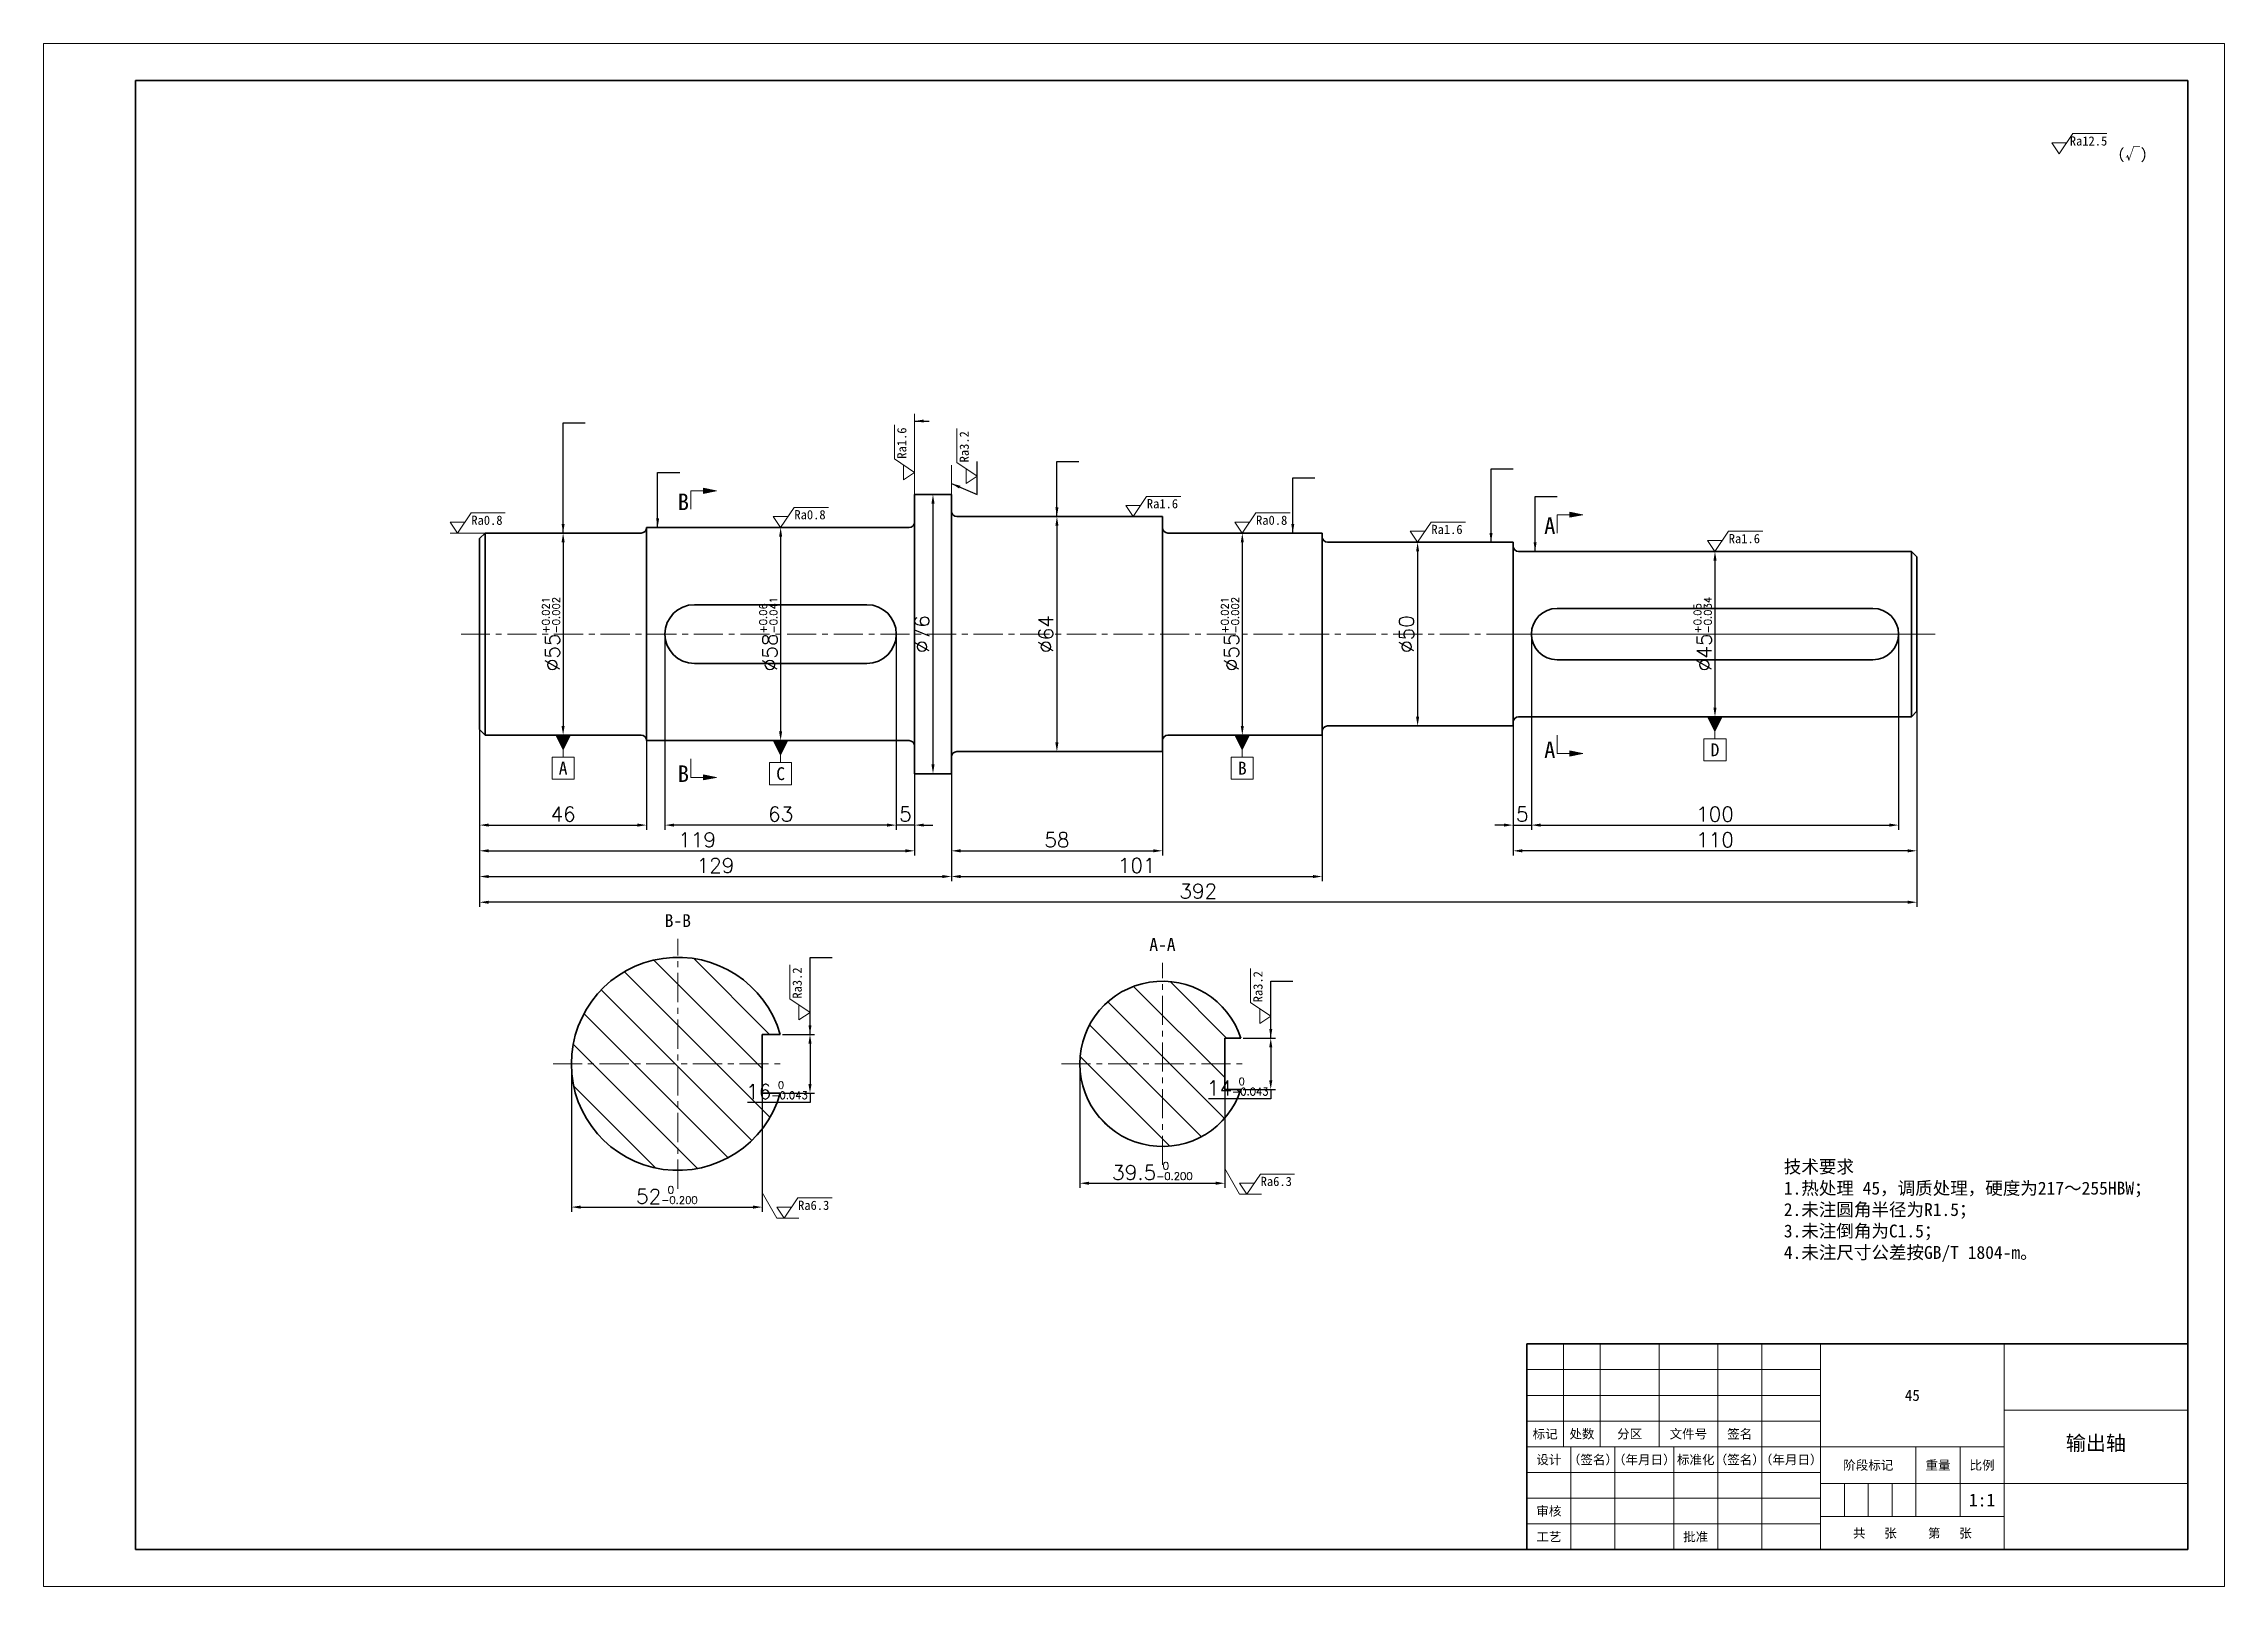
# Model space of a CAD drawing. Header units: millimetres. Extents: x 0 to 594, y 0 to 420.
import ezdxf
from ezdxf.enums import TextEntityAlignment as Align

# ---------------------------------------------------------------- set-up
doc = ezdxf.new("R2010")
doc.units = ezdxf.units.MM
doc.header["$LTSCALE"] = 0.25
doc.linetypes.add('CENTER', pattern=[50.8, 31.75, -6.35, 6.35, -6.35])
for name, color, linetype, lineweight in [('中心线', 1, 'CENTER', 15), ('剖面线', 3, 'Continuous', 15), ('尺寸', 7, 'Continuous', 15), ('文字', 7, 'Continuous', 15), ('标注', 7, 'Continuous', 15), ('粗实线', 7, 'Continuous', 30), ('细实线', 7, 'Continuous', 15)]:
    doc.layers.add(name, color=color, linetype=linetype, lineweight=lineweight)
doc.styles.add('Songti', font='')
doc.styles.add('txt', font='txt.shx')
doc.styles.get('Songti').set_extended_font_data('SimSun')
doc.dimstyles.new('txt', dxfattribs={"dimtxt": 4, "dimasz": 2.5, "dimexe": 1.25, "dimexo": 0.625, "dimgap": 1, "dimtad": 1, "dimtoh": 1, "dimdec": 0, "dimdsep": 46, "dimtxsty": 'txt', "dimcen": 2.5, "dimadec": 0, "dimazin": 0, "dimtfac": 1, "dimtdec": 3, "dimtmove": 0, "dimatfit": 3, "dimfxl": 1, "dimarcsym": 0})

# ---------------------------------------------------------------- blocks, each defined once
blk = doc.blocks.new('*D281')
at = {"layer": 'Defpoints', "color": 0, "transparency": 16777216}
for p in [(455.25, 281.75), (455.25, 236.75), (455.25, 236.75)]:
    blk.add_point(p, dxfattribs=at)
at = {"layer": '尺寸', "color": 0, "lineweight": -2, "transparency": 16777216}
for p, q in [((454.62, 281.75), (454, 281.75)), ((455.25, 279.25), (455.25, 239.25)), ((454.62, 236.75), (454, 236.75))]:
    blk.add_line(p, q, dxfattribs=at)
at = {"layer": '尺寸', "color": 0, "transparency": 16777216}
for points in [[(454.83, 279.25), (455.67, 279.25), (455.25, 281.75)], [(454.83, 239.25), (455.67, 239.25), (455.25, 236.75)]]:
    blk.add_solid(points, dxfattribs=at)
at = {"layer": '尺寸', "color": 0, "transparency": 16777216, "insert": (451.92, 259.25), "char_height": 4, "attachment_point": 5, "rotation": 90, "style": 'txt'}
blk.add_mtext('%%c45{\\H2.000000;\\S+0.05^ -0.034;}', dxfattribs=at)
blk = doc.blocks.new('*D282')
at = {"layer": 'Defpoints', "color": 0, "transparency": 16777216}
for p in [(374.25, 284.25), (374.25, 234.25), (374.25, 234.25)]:
    blk.add_point(p, dxfattribs=at)
at = {"layer": '尺寸', "color": 0, "lineweight": -2, "transparency": 16777216}
for p, q in [((373.62, 284.25), (373, 284.25)), ((374.25, 281.75), (374.25, 236.75)), ((373.62, 234.25), (373, 234.25))]:
    blk.add_line(p, q, dxfattribs=at)
at = {"layer": '尺寸', "color": 0, "transparency": 16777216}
for points in [[(373.83, 281.75), (374.67, 281.75), (374.25, 284.25)], [(373.83, 236.75), (374.67, 236.75), (374.25, 234.25)]]:
    blk.add_solid(points, dxfattribs=at)
at = {"layer": '尺寸', "color": 0, "transparency": 16777216, "insert": (371.25, 259.25), "char_height": 4, "attachment_point": 5, "rotation": 90, "style": 'txt'}
blk.add_mtext('%%c50', dxfattribs=at)
blk = doc.blocks.new('*D283')
at = {"layer": 'Defpoints', "color": 0, "transparency": 16777216}
for p in [(326.5, 286.75), (326.5, 231.75), (326.5, 231.75)]:
    blk.add_point(p, dxfattribs=at)
at = {"layer": '尺寸', "color": 0, "lineweight": -2, "transparency": 16777216}
for p, q in [((325.88, 286.75), (325.25, 286.75)), ((326.5, 284.25), (326.5, 234.25)), ((325.88, 231.75), (325.25, 231.75))]:
    blk.add_line(p, q, dxfattribs=at)
at = {"layer": '尺寸', "color": 0, "transparency": 16777216}
for points in [[(326.08, 284.25), (326.92, 284.25), (326.5, 286.75)], [(326.08, 234.25), (326.92, 234.25), (326.5, 231.75)]]:
    blk.add_solid(points, dxfattribs=at)
at = {"layer": '尺寸', "color": 0, "transparency": 16777216, "insert": (323.17, 259.25), "char_height": 4, "attachment_point": 5, "rotation": 90, "style": 'txt'}
blk.add_mtext('%%c55{\\H2.000000;\\S+0.021^ -0.002;}', dxfattribs=at)
blk = doc.blocks.new('*D284')
at = {"layer": 'Defpoints', "color": 0, "transparency": 16777216}
for p in [(276, 291.25), (276, 227.25), (276, 227.25)]:
    blk.add_point(p, dxfattribs=at)
at = {"layer": '尺寸', "color": 0, "lineweight": -2, "transparency": 16777216}
for p, q in [((275.38, 291.25), (274.75, 291.25)), ((276, 288.75), (276, 229.75)), ((275.38, 227.25), (274.75, 227.25))]:
    blk.add_line(p, q, dxfattribs=at)
at = {"layer": '尺寸', "color": 0, "transparency": 16777216}
for points in [[(275.58, 288.75), (276.42, 288.75), (276, 291.25)], [(275.58, 229.75), (276.42, 229.75), (276, 227.25)]]:
    blk.add_solid(points, dxfattribs=at)
at = {"layer": '尺寸', "color": 0, "transparency": 16777216, "insert": (273, 259.25), "char_height": 4, "attachment_point": 5, "rotation": 90, "style": 'txt'}
blk.add_mtext('%%c64', dxfattribs=at)
blk = doc.blocks.new('*D285')
at = {"layer": 'Defpoints', "color": 0, "transparency": 16777216}
for p in [(242.25, 297.25), (242.25, 221.25), (242.25, 221.25)]:
    blk.add_point(p, dxfattribs=at)
at = {"layer": '尺寸', "color": 0, "lineweight": -2, "transparency": 16777216}
for p, q in [((241.62, 297.25), (241, 297.25)), ((242.25, 294.75), (242.25, 223.75)), ((241.62, 221.25), (241, 221.25))]:
    blk.add_line(p, q, dxfattribs=at)
at = {"layer": '尺寸', "color": 0, "transparency": 16777216}
for points in [[(241.83, 294.75), (242.67, 294.75), (242.25, 297.25)], [(241.83, 223.75), (242.67, 223.75), (242.25, 221.25)]]:
    blk.add_solid(points, dxfattribs=at)
at = {"layer": '尺寸', "color": 0, "transparency": 16777216, "insert": (239.25, 259.25), "char_height": 4, "attachment_point": 5, "rotation": 90, "style": 'txt'}
blk.add_mtext('%%c76', dxfattribs=at)
blk = doc.blocks.new('*D286')
at = {"layer": 'Defpoints', "color": 0, "transparency": 16777216}
for p in [(200.75, 288.25), (200.75, 230.25), (200.75, 230.25)]:
    blk.add_point(p, dxfattribs=at)
at = {"layer": '尺寸', "color": 0, "lineweight": -2, "transparency": 16777216}
for p, q in [((200.12, 288.25), (199.5, 288.25)), ((200.75, 285.75), (200.75, 232.75)), ((200.12, 230.25), (199.5, 230.25))]:
    blk.add_line(p, q, dxfattribs=at)
at = {"layer": '尺寸', "color": 0, "transparency": 16777216}
for points in [[(200.33, 285.75), (201.17, 285.75), (200.75, 288.25)], [(200.33, 232.75), (201.17, 232.75), (200.75, 230.25)]]:
    blk.add_solid(points, dxfattribs=at)
at = {"layer": '尺寸', "color": 0, "transparency": 16777216, "insert": (197.42, 259.25), "char_height": 4, "attachment_point": 5, "rotation": 90, "style": 'txt'}
blk.add_mtext('%%c58{\\H2.000000;\\S+0.06^ -0.041;}', dxfattribs=at)
blk = doc.blocks.new('*D287')
at = {"layer": 'Defpoints', "color": 0, "transparency": 16777216}
for p in [(141.5, 286.75), (141.5, 231.75), (141.5, 231.75)]:
    blk.add_point(p, dxfattribs=at)
at = {"layer": '尺寸', "color": 0, "lineweight": -2, "transparency": 16777216}
for p, q in [((140.88, 286.75), (140.25, 286.75)), ((141.5, 284.25), (141.5, 234.25)), ((140.88, 231.75), (140.25, 231.75))]:
    blk.add_line(p, q, dxfattribs=at)
at = {"layer": '尺寸', "color": 0, "transparency": 16777216}
for points in [[(141.08, 284.25), (141.92, 284.25), (141.5, 286.75)], [(141.08, 234.25), (141.92, 234.25), (141.5, 231.75)]]:
    blk.add_solid(points, dxfattribs=at)
at = {"layer": '尺寸', "color": 0, "transparency": 16777216, "insert": (138.17, 259.25), "char_height": 4, "attachment_point": 5, "rotation": 90, "style": 'txt'}
blk.add_mtext('%%c55{\\H2.000000;\\S+0.021^ -0.002;}', dxfattribs=at)
blk = doc.blocks.new('*D288')
at = {"layer": 'Defpoints', "color": 0, "transparency": 16777216}
for p in [(400.25, 259.25), (510.25, 259.25), (400.25, 200.25)]:
    blk.add_point(p, dxfattribs=at)
at = {"layer": '尺寸', "color": 0, "lineweight": -2, "transparency": 16777216}
for p, q in [((400.25, 258.62), (400.25, 199)), ((510.25, 258.62), (510.25, 199)), ((507.75, 200.25), (402.75, 200.25))]:
    blk.add_line(p, q, dxfattribs=at)
at = {"layer": '尺寸', "color": 0, "transparency": 16777216}
for points in [[(402.75, 200.67), (402.75, 199.83), (400.25, 200.25)], [(507.75, 200.67), (507.75, 199.83), (510.25, 200.25)]]:
    blk.add_solid(points, dxfattribs=at)
at = {"layer": '尺寸', "color": 0, "transparency": 16777216, "insert": (455.25, 203.25), "char_height": 4, "attachment_point": 5, "style": 'txt'}
blk.add_mtext('110', dxfattribs=at)
blk = doc.blocks.new('*D289')
at = {"layer": 'Defpoints', "color": 0, "transparency": 16777216}
for p in [(118.75, 259.25), (164.25, 259.25), (164.25, 207.25)]:
    blk.add_point(p, dxfattribs=at)
at = {"layer": '尺寸', "color": 0, "lineweight": -2, "transparency": 16777216}
for p, q in [((118.75, 258.62), (118.75, 206)), ((164.25, 258.62), (164.25, 206)), ((121.25, 207.25), (161.75, 207.25))]:
    blk.add_line(p, q, dxfattribs=at)
at = {"layer": '尺寸', "color": 0, "transparency": 16777216}
for points in [[(121.25, 207.67), (121.25, 206.83), (118.75, 207.25)], [(161.75, 207.67), (161.75, 206.83), (164.25, 207.25)]]:
    blk.add_solid(points, dxfattribs=at)
at = {"layer": '尺寸', "color": 0, "transparency": 16777216, "insert": (141.5, 210.25), "char_height": 4, "attachment_point": 5, "style": 'txt'}
blk.add_mtext('46', dxfattribs=at)
blk = doc.blocks.new('*D290')
at = {"layer": 'Defpoints', "color": 0, "transparency": 16777216}
for p in [(118.75, 259.25), (237.25, 259.25), (237.25, 200.25)]:
    blk.add_point(p, dxfattribs=at)
at = {"layer": '尺寸', "color": 0, "lineweight": -2, "transparency": 16777216}
for p, q in [((118.75, 258.62), (118.75, 199)), ((237.25, 258.62), (237.25, 199)), ((121.25, 200.25), (234.75, 200.25))]:
    blk.add_line(p, q, dxfattribs=at)
at = {"layer": '尺寸', "color": 0, "transparency": 16777216}
for points in [[(121.25, 200.67), (121.25, 199.83), (118.75, 200.25)], [(234.75, 200.67), (234.75, 199.83), (237.25, 200.25)]]:
    blk.add_solid(points, dxfattribs=at)
at = {"layer": '尺寸', "color": 0, "transparency": 16777216, "insert": (178, 203.25), "char_height": 4, "attachment_point": 5, "style": 'txt'}
blk.add_mtext('119', dxfattribs=at)
blk = doc.blocks.new('*D291')
at = {"layer": 'Defpoints', "color": 0, "transparency": 16777216}
for p in [(118.75, 259.25), (247.25, 259.25), (247.25, 193.25)]:
    blk.add_point(p, dxfattribs=at)
at = {"layer": '尺寸', "color": 0, "lineweight": -2, "transparency": 16777216}
for p, q in [((118.75, 258.62), (118.75, 192)), ((247.25, 258.62), (247.25, 192)), ((121.25, 193.25), (244.75, 193.25))]:
    blk.add_line(p, q, dxfattribs=at)
at = {"layer": '尺寸', "color": 0, "transparency": 16777216}
for points in [[(121.25, 193.67), (121.25, 192.83), (118.75, 193.25)], [(244.75, 193.67), (244.75, 192.83), (247.25, 193.25)]]:
    blk.add_solid(points, dxfattribs=at)
at = {"layer": '尺寸', "color": 0, "transparency": 16777216, "insert": (183, 196.25), "char_height": 4, "attachment_point": 5, "style": 'txt'}
blk.add_mtext('129', dxfattribs=at)
blk = doc.blocks.new('*D292')
at = {"layer": 'Defpoints', "color": 0, "transparency": 16777216}
for p in [(247.25, 259.25), (348.25, 259.25), (348.25, 193.25)]:
    blk.add_point(p, dxfattribs=at)
at = {"layer": '尺寸', "color": 0, "lineweight": -2, "transparency": 16777216}
for p, q in [((247.25, 258.62), (247.25, 192)), ((348.25, 258.62), (348.25, 192)), ((249.75, 193.25), (345.75, 193.25))]:
    blk.add_line(p, q, dxfattribs=at)
at = {"layer": '尺寸', "color": 0, "transparency": 16777216}
for points in [[(249.75, 193.67), (249.75, 192.83), (247.25, 193.25)], [(345.75, 193.67), (345.75, 192.83), (348.25, 193.25)]]:
    blk.add_solid(points, dxfattribs=at)
at = {"layer": '尺寸', "color": 0, "transparency": 16777216, "insert": (297.75, 196.25), "char_height": 4, "attachment_point": 5, "style": 'txt'}
blk.add_mtext('101', dxfattribs=at)
blk = doc.blocks.new('*D293')
at = {"layer": 'Defpoints', "color": 0, "transparency": 16777216}
for p in [(247.25, 259.25), (304.75, 259.25), (304.75, 200.25)]:
    blk.add_point(p, dxfattribs=at)
at = {"layer": '尺寸', "color": 0, "lineweight": -2, "transparency": 16777216}
for p, q in [((247.25, 258.62), (247.25, 199)), ((304.75, 258.62), (304.75, 199)), ((249.75, 200.25), (302.25, 200.25))]:
    blk.add_line(p, q, dxfattribs=at)
at = {"layer": '尺寸', "color": 0, "transparency": 16777216}
for points in [[(249.75, 200.67), (249.75, 199.83), (247.25, 200.25)], [(302.25, 200.67), (302.25, 199.83), (304.75, 200.25)]]:
    blk.add_solid(points, dxfattribs=at)
at = {"layer": '尺寸', "color": 0, "transparency": 16777216, "insert": (276, 203.25), "char_height": 4, "attachment_point": 5, "style": 'txt'}
blk.add_mtext('58', dxfattribs=at)
blk = doc.blocks.new('*D294')
at = {"layer": 'Defpoints', "color": 0, "transparency": 16777216}
for p in [(118.75, 259.25), (510.25, 259.25), (118.75, 186.25)]:
    blk.add_point(p, dxfattribs=at)
at = {"layer": '尺寸', "color": 0, "lineweight": -2, "transparency": 16777216}
for p, q in [((118.75, 258.62), (118.75, 185)), ((510.25, 258.62), (510.25, 185)), ((507.75, 186.25), (121.25, 186.25))]:
    blk.add_line(p, q, dxfattribs=at)
at = {"layer": '尺寸', "color": 0, "transparency": 16777216}
for points in [[(121.25, 186.67), (121.25, 185.83), (118.75, 186.25)], [(507.75, 186.67), (507.75, 185.83), (510.25, 186.25)]]:
    blk.add_solid(points, dxfattribs=at)
at = {"layer": '尺寸', "color": 0, "transparency": 16777216, "insert": (314.5, 189.25), "char_height": 4, "attachment_point": 5, "style": 'txt'}
blk.add_mtext('392', dxfattribs=at)
blk = doc.blocks.new('*D295')
at = {"layer": 'Defpoints', "color": 0, "transparency": 16777216}
for p in [(400.25, 259.25), (405.25, 259.25), (405.25, 207.25)]:
    blk.add_point(p, dxfattribs=at)
at = {"layer": '尺寸', "color": 0, "lineweight": -2, "transparency": 16777216}
for p, q in [((400.25, 258.62), (400.25, 206)), ((405.25, 258.62), (405.25, 206)), ((397.75, 207.25), (395.25, 207.25)), ((400.25, 207.25), (405.25, 207.25)), ((407.75, 207.25), (410.25, 207.25))]:
    blk.add_line(p, q, dxfattribs=at)
at = {"layer": '尺寸', "color": 0, "transparency": 16777216}
for points in [[(397.75, 207.67), (397.75, 206.83), (400.25, 207.25)], [(407.75, 207.67), (407.75, 206.83), (405.25, 207.25)]]:
    blk.add_solid(points, dxfattribs=at)
at = {"layer": '尺寸', "color": 0, "transparency": 16777216, "insert": (402.75, 210.25), "char_height": 4, "attachment_point": 5, "style": 'txt'}
blk.add_mtext('5', dxfattribs=at)
blk = doc.blocks.new('*D296')
at = {"layer": 'Defpoints', "color": 0, "transparency": 16777216}
for p in [(232.25, 259.25), (237.25, 259.25), (232.25, 207.25)]:
    blk.add_point(p, dxfattribs=at)
at = {"layer": '尺寸', "color": 0, "lineweight": -2, "transparency": 16777216}
for p, q in [((232.25, 258.62), (232.25, 206)), ((237.25, 258.62), (237.25, 206)), ((229.75, 207.25), (227.25, 207.25)), ((237.25, 207.25), (232.25, 207.25)), ((239.75, 207.25), (242.25, 207.25))]:
    blk.add_line(p, q, dxfattribs=at)
at = {"layer": '尺寸', "color": 0, "transparency": 16777216}
for points in [[(229.75, 207.67), (229.75, 206.83), (232.25, 207.25)], [(239.75, 207.67), (239.75, 206.83), (237.25, 207.25)]]:
    blk.add_solid(points, dxfattribs=at)
at = {"layer": '尺寸', "color": 0, "transparency": 16777216, "insert": (234.75, 210.25), "char_height": 4, "attachment_point": 5, "style": 'txt'}
blk.add_mtext('5', dxfattribs=at)
blk = doc.blocks.new('*D297')
at = {"layer": 'Defpoints', "color": 0, "transparency": 16777216}
for p in [(169.25, 259.25), (232.25, 259.25), (169.25, 207.25)]:
    blk.add_point(p, dxfattribs=at)
at = {"layer": '尺寸', "color": 0, "lineweight": -2, "transparency": 16777216}
for p, q in [((169.25, 258.62), (169.25, 206)), ((232.25, 258.62), (232.25, 206)), ((229.75, 207.25), (171.75, 207.25))]:
    blk.add_line(p, q, dxfattribs=at)
at = {"layer": '尺寸', "color": 0, "transparency": 16777216}
for points in [[(171.75, 207.67), (171.75, 206.83), (169.25, 207.25)], [(229.75, 207.67), (229.75, 206.83), (232.25, 207.25)]]:
    blk.add_solid(points, dxfattribs=at)
at = {"layer": '尺寸', "color": 0, "transparency": 16777216, "insert": (200.75, 210.25), "char_height": 4, "attachment_point": 5, "style": 'txt'}
blk.add_mtext('63', dxfattribs=at)
blk = doc.blocks.new('*D298')
at = {"layer": 'Defpoints', "color": 0, "transparency": 16777216}
for p in [(405.25, 259.25), (505.25, 259.25), (505.25, 207.25)]:
    blk.add_point(p, dxfattribs=at)
at = {"layer": '尺寸', "color": 0, "lineweight": -2, "transparency": 16777216}
for p, q in [((405.25, 258.62), (405.25, 206)), ((505.25, 258.62), (505.25, 206)), ((407.75, 207.25), (502.75, 207.25))]:
    blk.add_line(p, q, dxfattribs=at)
at = {"layer": '尺寸', "color": 0, "transparency": 16777216}
for points in [[(407.75, 207.67), (407.75, 206.83), (405.25, 207.25)], [(502.75, 207.67), (502.75, 206.83), (505.25, 207.25)]]:
    blk.add_solid(points, dxfattribs=at)
at = {"layer": '尺寸', "color": 0, "transparency": 16777216, "insert": (455.25, 210.25), "char_height": 4, "attachment_point": 5, "style": 'txt'}
blk.add_mtext('100', dxfattribs=at)
blk = doc.blocks.new('*D299')
at = {"layer": 'Defpoints', "color": 0, "transparency": 16777216}
for p in [(326.13, 149.25), (326.13, 135.25), (334.25, 135.25)]:
    blk.add_point(p, dxfattribs=at)
at = {"layer": '尺寸', "color": 0, "lineweight": -2, "transparency": 16777216}
for p, q in [((326.76, 149.25), (335.5, 149.25)), ((334.25, 146.75), (334.25, 137.75)), ((334.25, 132.75), (317.25, 132.75)), ((326.76, 135.25), (335.5, 135.25)), ((334.25, 135.25), (334.25, 132.75))]:
    blk.add_line(p, q, dxfattribs=at)
at = {"layer": '尺寸', "color": 0, "transparency": 16777216}
for points in [[(333.83, 146.75), (334.67, 146.75), (334.25, 149.25)], [(333.83, 137.75), (334.67, 137.75), (334.25, 135.25)]]:
    blk.add_solid(points, dxfattribs=at)
at = {"layer": '尺寸', "color": 0, "transparency": 16777216, "insert": (325.25, 136.08), "char_height": 4, "attachment_point": 5, "style": 'txt'}
blk.add_mtext('14{\\H2.000000;\\S 0^ -0.043;}', dxfattribs=at)
blk = doc.blocks.new('*D300')
at = {"layer": 'Defpoints', "color": 0, "transparency": 16777216}
for p in [(282.25, 142.25), (321.75, 142.25), (321.75, 109.75)]:
    blk.add_point(p, dxfattribs=at)
at = {"layer": '尺寸', "color": 0, "lineweight": -2, "transparency": 16777216}
for p, q in [((282.25, 141.62), (282.25, 108.5)), ((321.75, 141.62), (321.75, 108.5)), ((284.75, 109.75), (319.25, 109.75))]:
    blk.add_line(p, q, dxfattribs=at)
at = {"layer": '尺寸', "color": 0, "transparency": 16777216}
for points in [[(284.75, 110.17), (284.75, 109.33), (282.25, 109.75)], [(319.25, 110.17), (319.25, 109.33), (321.75, 109.75)]]:
    blk.add_solid(points, dxfattribs=at)
at = {"layer": '尺寸', "color": 0, "transparency": 16777216, "insert": (302, 113.08), "char_height": 4, "attachment_point": 5, "style": 'txt'}
blk.add_mtext('39.5{}{\\H0.5x;\\S 0^ -0.200;}', dxfattribs=at)
blk = doc.blocks.new('*D301')
at = {"layer": 'Defpoints', "color": 0, "transparency": 16777216}
for p in [(200.62, 150.25), (200.62, 134.25), (208.75, 134.25)]:
    blk.add_point(p, dxfattribs=at)
at = {"layer": '尺寸', "color": 0, "lineweight": -2, "transparency": 16777216}
for p, q in [((201.25, 150.25), (210, 150.25)), ((208.75, 147.75), (208.75, 136.75)), ((208.75, 131.75), (191.75, 131.75)), ((201.25, 134.25), (210, 134.25)), ((208.75, 134.25), (208.75, 131.75))]:
    blk.add_line(p, q, dxfattribs=at)
at = {"layer": '尺寸', "color": 0, "transparency": 16777216}
for points in [[(208.33, 147.75), (209.17, 147.75), (208.75, 150.25)], [(208.33, 136.75), (209.17, 136.75), (208.75, 134.25)]]:
    blk.add_solid(points, dxfattribs=at)
at = {"layer": '尺寸', "color": 0, "transparency": 16777216, "insert": (199.75, 135.08), "char_height": 4, "attachment_point": 5, "style": 'txt'}
blk.add_mtext('16{\\H2.000000;\\S 0^ -0.043;}', dxfattribs=at)
blk = doc.blocks.new('*D302')
at = {"layer": 'Defpoints', "color": 0, "transparency": 16777216}
for p in [(143.75, 142.25), (195.75, 142.25), (195.75, 103.25)]:
    blk.add_point(p, dxfattribs=at)
at = {"layer": '尺寸', "color": 0, "lineweight": -2, "transparency": 16777216}
for p, q in [((143.75, 141.62), (143.75, 102)), ((195.75, 141.62), (195.75, 102)), ((146.25, 103.25), (193.25, 103.25))]:
    blk.add_line(p, q, dxfattribs=at)
at = {"layer": '尺寸', "color": 0, "transparency": 16777216}
for points in [[(146.25, 103.67), (146.25, 102.83), (143.75, 103.25)], [(193.25, 103.67), (193.25, 102.83), (195.75, 103.25)]]:
    blk.add_solid(points, dxfattribs=at)
at = {"layer": '尺寸', "color": 0, "transparency": 16777216, "insert": (169.75, 106.58), "char_height": 4, "attachment_point": 5, "style": 'txt'}
blk.add_mtext('52{}{\\H0.5x;\\S 0^ -0.200;}', dxfattribs=at)

msp = doc.modelspace()

# ---------------------------------------------------------------- hatches: boundary and pattern name
at = {"layer": '剖面线'}
h = msp.add_hatch(dxfattribs=at)
h.set_pattern_fill('ANSI31', color=256, scale=2.5, angle=90, style=0)
edge = h.paths.add_edge_path(flags=16)
edge.add_arc((172.75, 142.25), 29, 16.01339, 343.98661)
edge.add_line((200.62, 134.25), (195.75, 134.25))
edge.add_line((195.75, 134.25), (195.75, 150.25))
edge.add_line((195.75, 150.25), (200.62, 150.25))
h = msp.add_hatch(dxfattribs=at)
h.set_pattern_fill('ANSI31', color=256, scale=2.5, angle=90, style=0)
edge = h.paths.add_edge_path(flags=16)
edge.add_arc((304.75, 142.25), 22.5, 18.1262, 341.8738)
edge.add_line((326.13, 135.25), (321.75, 135.25))
edge.add_line((321.75, 135.25), (321.75, 149.25))
edge.add_line((321.75, 149.25), (326.13, 149.25))
at = {"layer": '尺寸'}
for points in [[(179.75, 298.25), (179.75, 298.95), (183.25, 298.25), (179.75, 297.55)], [(415.75, 291.75), (415.75, 292.45), (419.25, 291.75), (415.75, 291.05)], [(415.75, 226.75), (415.75, 226.05), (419.25, 226.75), (415.75, 227.45)], [(179.75, 220.25), (179.75, 219.55), (183.25, 220.25), (179.75, 220.95)]]:
    msp.add_hatch(color=256, dxfattribs=at).paths.add_polyline_path(points, flags=16)
at = {"layer": '标注'}
for points in [[(139.5, 231.75), (143.5, 231.75), (141.5, 227.75)], [(324.5, 231.75), (328.5, 231.75), (326.5, 227.75)], [(453.25, 236.75), (457.25, 236.75), (455.25, 232.75)], [(198.75, 230.25), (202.75, 230.25), (200.75, 226.25)]]:
    msp.add_hatch(color=256, dxfattribs=at).paths.add_polyline_path(points, flags=16)

# ---------------------------------------------------------------- linework, layer by layer
at = {"layer": '中心线'}
for p, q in [((515.25, 259.25), (113.75, 259.25)), ((400.25, 259.25), (510.25, 259.25)), ((172.75, 108.25), (172.75, 176.25)), ((304.75, 114.75), (304.75, 169.75)), ((138.75, 142.25), (201.75, 142.25)), ((277.25, 142.25), (327.25, 142.25))]:
    msp.add_line(p, q, dxfattribs=at)
at = {"layer": '尺寸'}
for p, q in [((237.25, 291.25), (237.25, 319.25)), ((176.25, 293.25), (176.25, 298.25)), ((176.25, 298.25), (179.75, 298.25)), ((179.75, 298.25), (179.75, 298.95)), ((179.75, 298.95), (183.25, 298.25)), ((183.25, 298.25), (179.75, 297.55)), ((179.75, 297.55), (179.75, 298.25)), ((412.25, 286.75), (412.25, 291.75)), ((412.25, 291.75), (415.75, 291.75)), ((415.75, 291.75), (415.75, 292.45)), ((415.75, 292.45), (419.25, 291.75)), ((419.25, 291.75), (415.75, 291.05)), ((415.75, 291.05), (415.75, 291.75)), ((412.25, 231.75), (412.25, 226.75)), ((412.25, 226.75), (415.75, 226.75)), ((419.25, 226.75), (415.75, 227.45)), ((415.75, 227.45), (415.75, 226.75)), ((415.75, 226.75), (415.75, 226.05)), ((415.75, 226.05), (419.25, 226.75)), ((176.25, 225.25), (176.25, 220.25)), ((176.25, 220.25), (179.75, 220.25)), ((183.25, 220.25), (179.75, 220.95)), ((179.75, 220.95), (179.75, 220.25)), ((179.75, 220.25), (179.75, 219.55)), ((179.75, 219.55), (183.25, 220.25)), ((321.75, 113.75), (325.75, 106.75)), ((195.75, 107.25), (199.75, 100.25)), ((325.75, 106.75), (331.75, 106.75)), ((199.75, 100.25), (205.75, 100.25))]:
    msp.add_line(p, q, dxfattribs=at)
at = {"layer": '文字'}
for p, q in [((594, 420), (0, 420)), ((0, 420), (0, 0)), ((594, 0), (594, 420)), ((0, 0), (594, 0))]:
    msp.add_line(p, q, dxfattribs=at)
at = {"layer": '标注'}
for p, q in [((547, 393), (551, 393)), ((549, 390), (547, 393)), ((549, 390), (552.7, 395.5)), ((552.7, 395.5), (562, 395.5)), ((231.75, 306.95), (231.75, 316.25)), ((248.75, 305.95), (248.75, 315.25)), ((237.25, 303.25), (231.75, 306.95)), ((234.25, 301.25), (234.25, 305.25)), ((237.25, 303.25), (234.25, 301.25)), ((247.25, 297.25), (247.25, 305.25)), ((254.25, 302.25), (248.75, 305.95)), ((251.25, 300.25), (251.25, 304.25)), ((254.25, 302.25), (251.25, 300.25)), ((112.75, 286.75), (116.45, 292.25)), ((116.45, 292.25), (125.75, 292.25)), ((198.75, 291.25), (202.75, 291.25)), ((200.75, 288.25), (198.75, 291.25)), ((200.75, 288.25), (204.45, 293.75)), ((204.45, 293.75), (213.75, 293.75)), ((294.75, 294.25), (298.75, 294.25)), ((296.75, 291.25), (294.75, 294.25)), ((296.75, 291.25), (300.45, 296.75)), ((300.45, 296.75), (309.75, 296.75)), ((326.5, 286.75), (330.2, 292.25)), ((330.2, 292.25), (339.5, 292.25)), ((110.75, 289.75), (114.75, 289.75)), ((112.75, 286.75), (110.75, 289.75)), ((120.25, 286.75), (110.75, 286.75)), ((324.5, 289.75), (328.5, 289.75)), ((326.5, 286.75), (324.5, 289.75)), ((372.25, 287.25), (376.25, 287.25)), ((374.25, 284.25), (372.25, 287.25)), ((374.25, 284.25), (377.95, 289.75)), ((377.95, 289.75), (387.25, 289.75)), ((455.25, 281.75), (458.95, 287.25)), ((458.95, 287.25), (468.25, 287.25)), ((453.25, 284.75), (457.25, 284.75)), ((455.25, 281.75), (453.25, 284.75)), ((139.5, 231.75), (143.5, 231.75)), ((139.5, 231.75), (141.5, 227.75)), ((143.5, 231.75), (141.5, 227.75)), ((324.5, 231.75), (328.5, 231.75)), ((324.5, 231.75), (326.5, 227.75)), ((328.5, 231.75), (326.5, 227.75)), ((453.25, 236.75), (457.25, 236.75)), ((453.25, 236.75), (455.25, 232.75)), ((457.25, 236.75), (455.25, 232.75)), ((455.25, 232.75), (455.25, 230.75)), ((138.5, 225.75), (144.5, 225.75)), ((138.5, 219.75), (138.5, 225.75)), ((141.5, 227.75), (141.5, 225.75)), ((144.5, 225.75), (144.5, 219.75)), ((198.75, 230.25), (202.75, 230.25)), ((198.75, 230.25), (200.75, 226.25)), ((202.75, 230.25), (200.75, 226.25)), ((200.75, 226.25), (200.75, 224.25)), ((323.5, 225.75), (329.5, 225.75)), ((323.5, 219.75), (323.5, 225.75)), ((326.5, 227.75), (326.5, 225.75)), ((329.5, 225.75), (329.5, 219.75)), ((452.25, 230.75), (458.25, 230.75)), ((452.25, 224.75), (452.25, 230.75)), ((458.25, 230.75), (458.25, 224.75)), ((197.75, 224.25), (203.75, 224.25)), ((197.75, 218.25), (197.75, 224.25)), ((203.75, 224.25), (203.75, 218.25)), ((458.25, 224.75), (452.25, 224.75)), ((144.5, 219.75), (138.5, 219.75)), ((203.75, 218.25), (197.75, 218.25)), ((329.5, 219.75), (323.5, 219.75)), ((203.25, 159.95), (203.25, 169.25)), ((328.75, 158.95), (328.75, 168.25)), ((208.75, 156.25), (203.25, 159.95)), ((205.75, 154.25), (205.75, 158.25)), ((208.75, 156.25), (205.75, 154.25)), ((334.25, 155.25), (328.75, 158.95)), ((331.25, 153.25), (331.25, 157.25)), ((334.25, 155.25), (331.25, 153.25)), ((325.75, 109.75), (329.75, 109.75)), ((327.75, 106.75), (325.75, 109.75)), ((327.75, 106.75), (331.45, 112.25)), ((331.45, 112.25), (340.75, 112.25)), ((199.75, 103.25), (203.75, 103.25)), ((201.75, 100.25), (199.75, 103.25)), ((201.75, 100.25), (205.45, 105.75)), ((205.45, 105.75), (214.75, 105.75))]:
    msp.add_line(p, q, dxfattribs=at)
at = {"layer": '粗实线'}
for p, q in [((584, 410), (25, 410)), ((25, 410), (25, 10)), ((584, 10), (584, 410)), ((237.25, 297.25), (237.25, 221.25)), ((237.25, 297.25), (247.25, 297.25)), ((247.25, 297.25), (238.75, 297.25)), ((247.25, 297.25), (247.25, 221.25)), ((247.25, 291.25), (247.25, 227.25)), ((304.75, 291.25), (248.75, 291.25)), ((304.75, 291.25), (304.75, 227.25)), ((118.75, 285.25), (120.25, 286.75)), ((118.75, 285.25), (118.75, 233.25)), ((120.25, 286.75), (120.25, 231.75)), ((120.25, 286.75), (162.75, 286.75)), ((164.25, 288.25), (164.25, 230.25)), ((164.25, 288.25), (235.75, 288.25)), ((304.75, 286.75), (304.75, 231.75)), ((348.25, 286.75), (306.25, 286.75)), ((348.25, 286.75), (348.25, 231.75)), ((348.25, 284.25), (348.25, 234.25)), ((400.25, 284.25), (349.75, 284.25)), ((400.25, 284.25), (400.25, 234.25)), ((498.25, 281.75), (401.75, 281.75)), ((508.75, 281.75), (498.25, 281.75)), ((498.25, 281.75), (498.25, 281.75)), ((510.25, 280.25), (508.75, 281.75)), ((508.75, 236.75), (508.75, 281.75)), ((510.25, 238.25), (510.25, 280.25)), ((177.25, 267.25), (224.25, 267.25)), ((498.25, 266.25), (412.25, 266.25)), ((177.25, 251.25), (224.25, 251.25)), ((498.25, 252.25), (412.25, 252.25)), ((508.75, 236.75), (510.25, 238.25)), ((118.75, 233.25), (120.25, 231.75)), ((120.25, 231.75), (162.75, 231.75)), ((348.25, 231.75), (306.25, 231.75)), ((400.25, 234.25), (349.75, 234.25)), ((401.75, 236.75), (498.25, 236.75)), ((498.25, 236.75), (498.25, 236.75)), ((498.25, 236.75), (508.75, 236.75)), ((164.25, 230.25), (235.75, 230.25)), ((304.75, 227.25), (248.75, 227.25)), ((237.25, 221.25), (247.25, 221.25)), ((247.25, 221.25), (238.75, 221.25)), ((200.62, 150.25), (195.75, 150.25)), ((195.75, 150.25), (195.75, 134.25)), ((326.13, 149.25), (321.75, 149.25)), ((321.75, 149.25), (321.75, 135.25)), ((195.75, 134.25), (200.62, 134.25)), ((321.75, 135.25), (326.13, 135.25)), ((404, 66), (584, 66)), ((404, 10), (404, 66)), ((584, 66), (584, 10)), ((25, 10), (584, 10)), ((584, 10), (404, 10))]:
    msp.add_line(p, q, dxfattribs=at)
for centre, radius, start, end in [((248.75, 292.75), 1.5, 180, 270), ((162.75, 288.25), 1.5, 270, 0), ((235.75, 289.75), 1.5, 270, 0), ((306.25, 288.25), 1.5, 180, 270), ((349.75, 285.75), 1.5, 180, 270), ((401.75, 283.25), 1.5, 180, 270), ((401.75, 283.25), 1.5, 180, 270), ((177.25, 259.25), 8, 90, 270), ((224.25, 259.25), 8, 270, 90), ((412.25, 259.25), 7, 90, 270), ((498.25, 259.25), 7, 270, 90), ((162.75, 230.25), 1.5, 0, 90), ((306.25, 230.25), 1.5, 90, 180), ((349.75, 232.75), 1.5, 90, 180), ((401.75, 235.25), 1.5, 90, 180), ((401.75, 235.25), 1.5, 90, 180), ((235.75, 228.75), 1.5, 0, 90), ((248.75, 225.75), 1.5, 90, 180), ((172.75, 142.25), 29, 16.01339, 343.98661), ((304.75, 142.25), 22.5, 18.1262, 341.8738)]:
    msp.add_arc(centre, radius, start, end, dxfattribs=at)
at = {"layer": '细实线'}
for p, q in [((414, 66), (414, 38)), ((424, 66), (424, 38)), ((440, 66), (440, 38)), ((456, 10), (456, 66)), ((468, 10), (468, 66)), ((484, 10), (484, 66)), ((484, 10), (484, 66)), ((534, 10), (534, 66)), ((404, 59), (484, 59)), ((404, 52), (484, 52)), ((534, 48), (584, 48)), ((404, 45), (484, 45)), ((404, 38), (534, 38)), ((416, 38), (416, 10)), ((428, 38), (428, 10)), ((444, 38), (444, 10)), ((510, 38), (510, 19)), ((522, 38), (522, 19)), ((404, 31), (484, 31)), ((404, 24), (484, 24)), ((484, 28), (584, 28)), ((490.5, 28), (490.5, 19)), ((497, 28), (497, 19)), ((503.5, 28), (503.5, 19)), ((484, 19), (534, 19)), ((404, 17), (484, 17))]:
    msp.add_line(p, q, dxfattribs=at)

# ---------------------------------------------------------------- texts
at = {"layer": '尺寸', "style": 'Songti'}
for s, height, p in [('B', 4.5, (174.25, 295.25)), ('A', 4.5, (410.25, 288.75)), ('A', 4.5, (410.25, 227.75)), ('B', 4.5, (174.25, 221.25)), ('B-B', 3.5, (172.75, 181.25)), ('A-A', 3.5, (304.75, 174.75))]:
    msp.add_text(s, height=height, dxfattribs=at).set_placement(p, align=Align.MIDDLE_CENTER)
at = {"layer": '尺寸', "insert": (474, 116), "char_height": 3.5, "width": 114.2857, "attachment_point": 1, "style": 'Songti'}
msp.add_mtext('技术要求^J1.热处理 45，调质处理，硬度为217～255HBW；^J2.未注圆角半径为R1.5；^J3.未注倒角为C1.5；^J4.未注尺寸公差按GB/T 1804-m。', dxfattribs=at)
at = {"layer": '文字', "style": 'Songti'}
for s, height, p in [('D', 3.5, (455.25, 227.75)), ('A', 3.5, (141.5, 222.75)), ('C', 3.5, (200.75, 221.25)), ('B', 3.5, (326.5, 222.75)), ('45', 3, (509, 52)), ('标记', 2.5, (409, 41.5)), ('处数', 2.5, (419, 41.5)), ('分区', 2.5, (432, 41.5)), ('文件号', 2.5, (448, 41.5)), ('签名', 2.5, (462, 41.5)), ('输出轴', 4, (559, 39)), ('设计', 2.5, (410, 34.5)), ('（签名）', 2.5, (422, 34.5)), ('（年月日）', 2.5, (436, 34.5)), ('标准化', 2.5, (450, 34.5)), ('（签名）', 2.5, (462, 34.5)), ('（年月日）', 2.5, (476, 34.5)), ('阶段标记', 2.5, (497, 33)), ('重量', 2.5, (516, 33)), ('比例', 2.5, (528, 33)), ('1:1', 3.5, (528, 23.5)), ('审核', 2.5, (410, 20.5)), ('工艺', 2.5, (410, 13.5)), ('批准', 2.5, (450, 13.5)), ('共   张     第   张', 2.5, (509, 14.5))]:
    msp.add_text(s, height=height, dxfattribs=at).set_placement(p, align=Align.MIDDLE_CENTER)
at = {"layer": '标注', "style": 'Songti'}
for s, height, p in [('Ra12.5', 2.5, (557, 393.5)), ('(√)', 3, (569, 390)), ('Ra0.8', 2.5, (120.75, 290.25)), ('Ra0.8', 2.5, (208.75, 291.75)), ('Ra1.6', 2.5, (304.75, 294.75)), ('Ra0.8', 2.5, (334.5, 290.25)), ('Ra1.6', 2.5, (382.25, 287.75)), ('Ra1.6', 2.5, (463.25, 285.25)), ('Ra6.3', 2.5, (335.75, 110.25)), ('Ra6.3', 2.5, (209.75, 103.75))]:
    msp.add_text(s, height=height, dxfattribs=at).set_placement(p, align=Align.MIDDLE_CENTER)
for s, p in [('Ra1.6', (233.75, 311.25)), ('Ra3.2', (250.75, 310.25)), ('Ra3.2', (205.25, 164.25)), ('Ra3.2', (330.75, 163.25))]:
    msp.add_text(s, height=2.5, rotation=90, dxfattribs=at).set_placement(p, align=Align.MIDDLE_CENTER)

# ---------------------------------------------------------------- dimensions: what is measured, and where the dimension line sits
at = {"layer": '尺寸'}
for base, p1, p2, override, picture, middle in [((242.25, 221.25), (242.25, 297.25), (242.25, 221.25), {"dimpost": '%%c<>'}, '*D285', (239.25, 259.25)), ((276, 227.25), (276, 291.25), (276, 227.25), {"dimpost": '%%c<>'}, '*D284', (273, 259.25)), ((141.5, 231.75), (141.5, 286.75), (141.5, 231.75), {"dimdec": 0, "dimpost": '%%c<>', "dimtol": 1, "dimtp": 0.021, "dimtm": 0.002, "dimtfac": 0.5, "dimfrac": 1}, '*D287', (138.17, 259.25)), ((200.75, 230.25), (200.75, 288.25), (200.75, 230.25), {"dimdec": 0, "dimpost": '%%c<>', "dimtol": 1, "dimtp": 0.06, "dimtm": 0.041, "dimtfac": 0.5, "dimfrac": 1}, '*D286', (197.42, 259.25)), ((326.5, 231.75), (326.5, 286.75), (326.5, 231.75), {"dimdec": 0, "dimpost": '%%c<>', "dimtol": 1, "dimtp": 0.021, "dimtm": 0.002, "dimtfac": 0.5, "dimfrac": 1}, '*D283', (323.17, 259.25)), ((374.25, 234.25), (374.25, 284.25), (374.25, 234.25), {"dimpost": '%%c<>'}, '*D282', (371.25, 259.25)), ((455.25, 236.75), (455.25, 281.75), (455.25, 236.75), {"dimdec": 0, "dimpost": '%%c<>', "dimtol": 1, "dimtp": 0.05, "dimtm": 0.034, "dimtfac": 0.5, "dimfrac": 1}, '*D281', (451.92, 259.25)), ((208.75, 134.25), (200.62, 150.25), (200.62, 134.25), {"dimdec": 0, "dimpost": '<>', "dimtol": 1, "dimtp": 0, "dimtm": 0.043, "dimtfac": 0.5, "dimfrac": 1}, '*D301', (199.75, 135.08)), ((334.25, 135.25), (326.13, 149.25), (326.13, 135.25), {"dimdec": 0, "dimpost": '<>', "dimtol": 1, "dimtp": 0, "dimtm": 0.043, "dimtfac": 0.5, "dimfrac": 1}, '*D299', (325.25, 136.08))]:
    dim = msp.add_linear_dim(base=base, p1=p1, p2=p2, angle=90, dimstyle='txt', override=override, dxfattribs=at)
    dim.commit()
    dim.dimension.update_dxf_attribs({"geometry": picture, "text_midpoint": middle})
for base, p1, p2, picture, middle in [((164.25, 207.25), (118.75, 259.25), (164.25, 259.25), '*D289', (141.5, 210.25)), ((237.25, 200.25), (118.75, 259.25), (237.25, 259.25), '*D290', (178, 203.25)), ((247.25, 193.25), (118.75, 259.25), (247.25, 259.25), '*D291', (183, 196.25)), ((118.75, 186.25), (510.25, 259.25), (118.75, 259.25), '*D294', (314.5, 189.25)), ((169.25, 207.25), (232.25, 259.25), (169.25, 259.25), '*D297', (200.75, 210.25)), ((232.25, 207.25), (237.25, 259.25), (232.25, 259.25), '*D296', (234.75, 210.25)), ((348.25, 193.25), (247.25, 259.25), (348.25, 259.25), '*D292', (297.75, 196.25)), ((304.75, 200.25), (247.25, 259.25), (304.75, 259.25), '*D293', (276, 203.25)), ((405.25, 207.25), (400.25, 259.25), (405.25, 259.25), '*D295', (402.75, 210.25)), ((400.25, 200.25), (510.25, 259.25), (400.25, 259.25), '*D288', (455.25, 203.25)), ((505.25, 207.25), (405.25, 259.25), (505.25, 259.25), '*D298', (455.25, 210.25))]:
    dim = msp.add_linear_dim(base=base, p1=p1, p2=p2, dimstyle='txt', override={"dimpost": '<>'}, dxfattribs=at)
    dim.commit()
    dim.dimension.update_dxf_attribs({"geometry": picture, "text_midpoint": middle})
for base, p1, p2, text, picture, middle in [((195.75, 103.25), (143.75, 142.25), (195.75, 142.25), '52{}{\\H0.5x;\\S 0^ -0.200;}', '*D302', (169.75, 106.58)), ((321.75, 109.75), (282.25, 142.25), (321.75, 142.25), '39.5{}{\\H0.5x;\\S 0^ -0.200;}', '*D300', (302, 113.08))]:
    dim = msp.add_linear_dim(base=base, p1=p1, p2=p2, text=text, dimstyle='txt', override={"dimdec": 0, "dimpost": '<>', "dimtol": 1, "dimtp": 0, "dimtm": -0.2, "dimtfac": 0.5, "dimfrac": 1}, dxfattribs=at)
    dim.commit()
    dim.dimension.update_dxf_attribs({"geometry": picture, "text_midpoint": middle})

# ---------------------------------------------------------------- leaders
for points in [[(141.5, 286.75), (141.5, 316.75), (147.5, 316.75)], [(237.25, 317.25), (241.25, 317.25)], [(167.25, 288.25), (167.25, 303.25), (173.25, 303.25)], [(276, 291.25), (276, 306.25), (282, 306.25)], [(394.25, 284.25), (394.25, 304.25), (400.25, 304.25)], [(340.25, 286.75), (340.25, 301.75), (346.25, 301.75)], [(406.25, 281.75), (406.25, 296.75), (412.25, 296.75)], [(208.75, 150.25), (208.75, 171.25), (214.75, 171.25)], [(334.25, 149.25), (334.25, 164.75), (340.25, 164.75)]]:
    msp.add_leader(points, dimstyle='txt', dxfattribs=at)
at = {"layer": '标注'}
msp.add_leader([(247.25, 300.25), (254.25, 297.25), (254.25, 306.25)], dimstyle='txt', dxfattribs=at)

doc.saveas('drawing.dxf')
